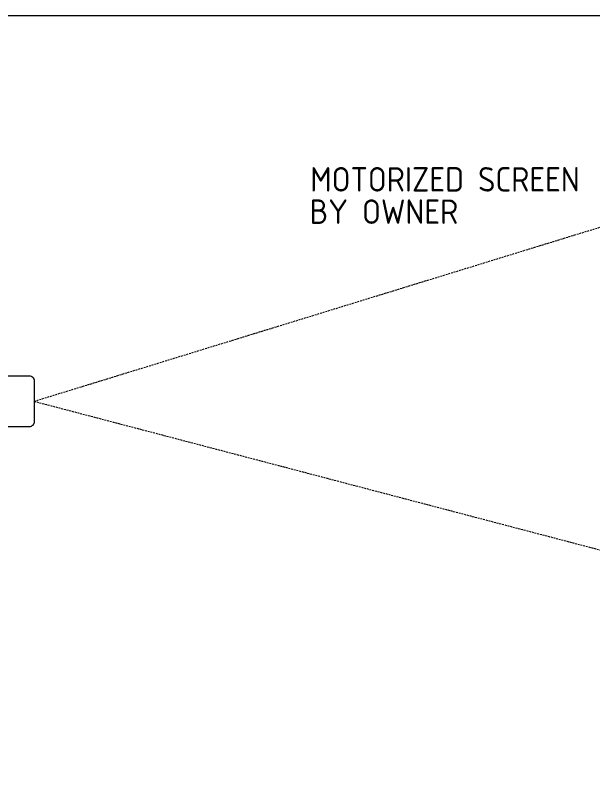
# Model space of a CAD drawing. Header units: millimetres. Extents: x 52029 to 181395, y -167683 to -9934.
# Drawn here: x 75074 to 80970, y -46716 to -38768 of the extents above; entities that cross this region are included whole.
import ezdxf

# ---------------------------------------------------------------- set-up
doc = ezdxf.new("R2010")
doc.units = ezdxf.units.MM
doc.header["$LTSCALE"] = 3
doc.linetypes.add('HIDDEN', pattern=[9.525, 6.35, -3.175])
doc.layers.add('FUR', color=8, linetype='Continuous', lineweight=5)
doc.styles.add('style1', font='isocp.shx', dxfattribs={"height": 1})

msp = doc.modelspace()

# ---------------------------------------------------------------- linework, layer by layer
at = {"layer": 'FUR', "color": 7, "linetype": 'HIDDEN'}
for q in [(81613.2, -40755.3), (81613.2, -44375.9)]:
    msp.add_line((75264.1, -42708.6), q, dxfattribs=at)
at = {"layer": 'FUR', "color": 7}
msp.add_lwpolyline([(87105.6, -63300.6), (52146, -63300.6), (52146, -38767.6), (87105.6, -38767.6)], close=True, dxfattribs=at)
msp.add_lwpolyline([(74741.7, -42447.7), (75214.1, -42447.7, -0.414214), (75264.1, -42497.7), (75264.1, -42919.4, -0.414214), (75214.1, -42969.4), (74741.7, -42969.4)], format="xyb", close=True, dxfattribs=at)

# ---------------------------------------------------------------- texts
at = {"layer": 'FUR', "color": 7, "style": 'style1'}
msp.add_text('MOTORIZED SCREEN', height=250, dxfattribs=at).set_placement((78085.2, -40566))
at = {"layer": 'FUR', "color": 4, "style": 'style1'}
msp.add_text('BY OWNER', height=250, dxfattribs=at).set_placement((78078.7, -40896.2))

doc.saveas('drawing.dxf')
